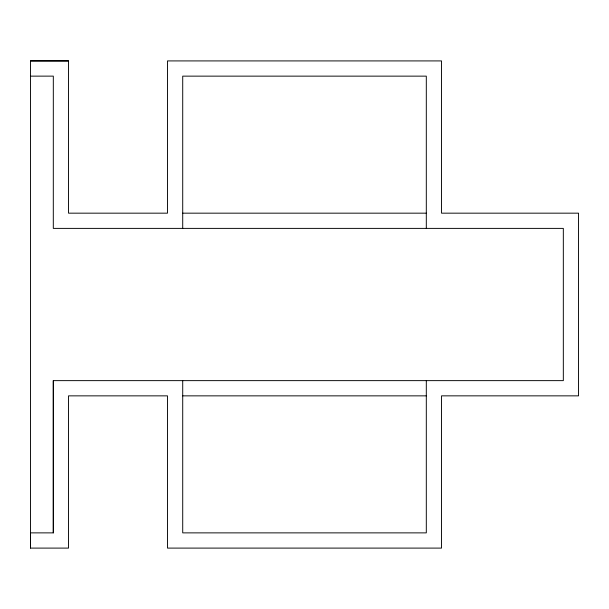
<?xml version="1.0" encoding="UTF-8"?>
<svg xmlns="http://www.w3.org/2000/svg" width="609" height="609" viewBox="0 0 609 609"><rect width="100%" height="100%" fill="white"/><g stroke="black" fill="none" stroke-linecap="round" stroke-linejoin="round"><path stroke-width="0.91" d="M30.465 548.1L30.48 60.9L68.528 60.915L68.528 213.165L167.49 213.165L167.49 60.915L441.533 60.915L441.533 213.165L578.55 213.165L578.55 395.858L441.525 395.85L441.533 548.1L167.49 548.1L167.49 395.858L68.528 395.858L68.528 548.1L30.465 548.1L30.465 532.875L53.303 532.875L53.303 380.633L563.325 380.633L563.325 228.39L53.303 228.39L53.318 76.125L30.48 76.14M30.48 60.915L68.528 60.915M182.715 213.165L426.308 213.165M182.715 395.858L426.308 395.858M426.308 228.39L426.308 76.14L182.715 76.14L182.715 228.39M426.308 380.633L426.308 532.875L182.715 532.875L182.715 380.633M53.303 380.633L53.303 532.875"/></g></svg>
